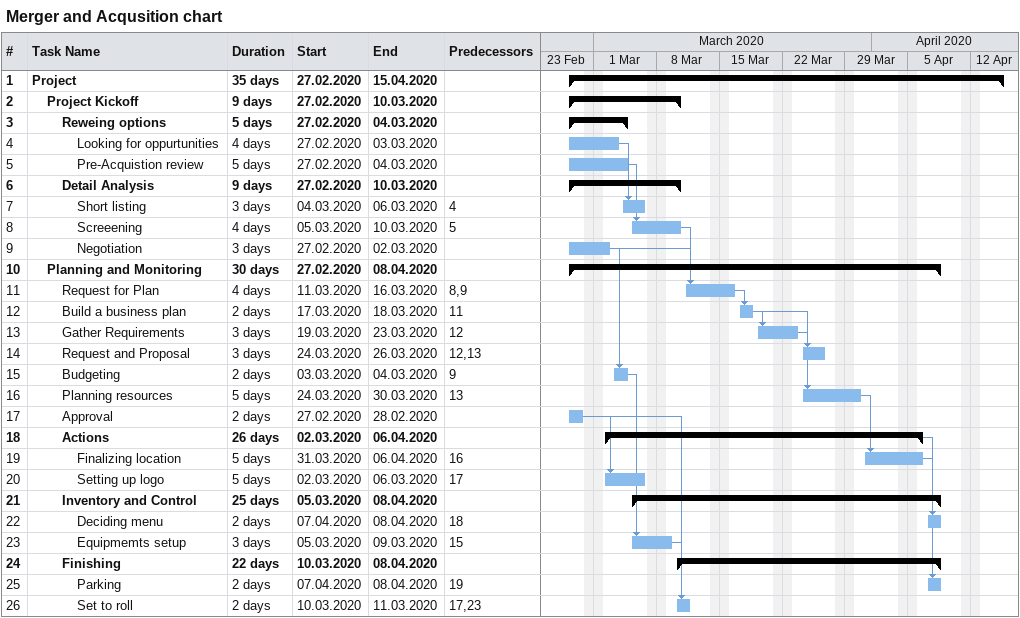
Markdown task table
Merger and Acqusition chart

| ID | Level | Task | Duration | Start | Finish | Predecessors |
|---|---|---|---|---|---|---|
| 1 | 1 | **Project** | 35d | 2020-02-27 | 2020-04-15 |  |
| 2 | 2 | **Project Kickoff** | 9d | 2020-02-27 | 2020-03-10 |  |
| 3 | 3 | **Reweing options** | 5d | 2020-02-27 | 2020-03-04 |  |
| 4 | 4 | Looking for oppurtunities | 4d | 2020-02-27 | 2020-03-03 |  |
| 5 | 4 | Pre-Acquistion review | 5d | 2020-02-27 | 2020-03-04 |  |
| 6 | 3 | **Detail Analysis** | 9d | 2020-02-27 | 2020-03-10 |  |
| 7 | 4 | Short listing | 3d | 2020-03-04 | 2020-03-06 | 4 |
| 8 | 4 | Screeening | 4d | 2020-03-05 | 2020-03-10 | 5 |
| 9 | 4 | Negotiation | 3d | 2020-02-27 | 2020-03-02 |  |
| 10 | 2 | **Planning and Monitoring** | 30d | 2020-02-27 | 2020-04-08 |  |
| 11 | 3 | Request for Plan | 4d | 2020-03-11 | 2020-03-16 | 8, 9 |
| 12 | 3 | Build a business plan | 2d | 2020-03-17 | 2020-03-18 | 11 |
| 13 | 3 | Gather Requirements | 3d | 2020-03-19 | 2020-03-23 | 12 |
| 14 | 3 | Request and Proposal | 3d | 2020-03-24 | 2020-03-26 | 12, 13 |
| 15 | 3 | Budgeting | 2d | 2020-03-03 | 2020-03-04 | 9 |
| 16 | 3 | Planning resources | 5d | 2020-03-24 | 2020-03-30 | 13 |
| 17 | 3 | Approval | 2d | 2020-02-27 | 2020-02-28 |  |
| 18 | 3 | **Actions** | 26d | 2020-03-02 | 2020-04-06 |  |
| 19 | 4 | Finalizing location | 5d | 2020-03-31 | 2020-04-06 | 16 |
| 20 | 4 | Setting up logo | 5d | 2020-03-02 | 2020-03-06 | 17 |
| 21 | 3 | **Inventory and Control** | 25d | 2020-03-05 | 2020-04-08 |  |
| 22 | 4 | Deciding menu | 2d | 2020-04-07 | 2020-04-08 | 18 |
| 23 | 4 | Equipmemts setup | 3d | 2020-03-05 | 2020-03-09 | 15 |
| 24 | 3 | **Finishing** | 22d | 2020-03-10 | 2020-04-08 |  |
| 25 | 4 | Parking | 2d | 2020-04-07 | 2020-04-08 | 19 |
| 26 | 4 | Set to roll | 2d | 2020-03-10 | 2020-03-11 | 17, 23 |
